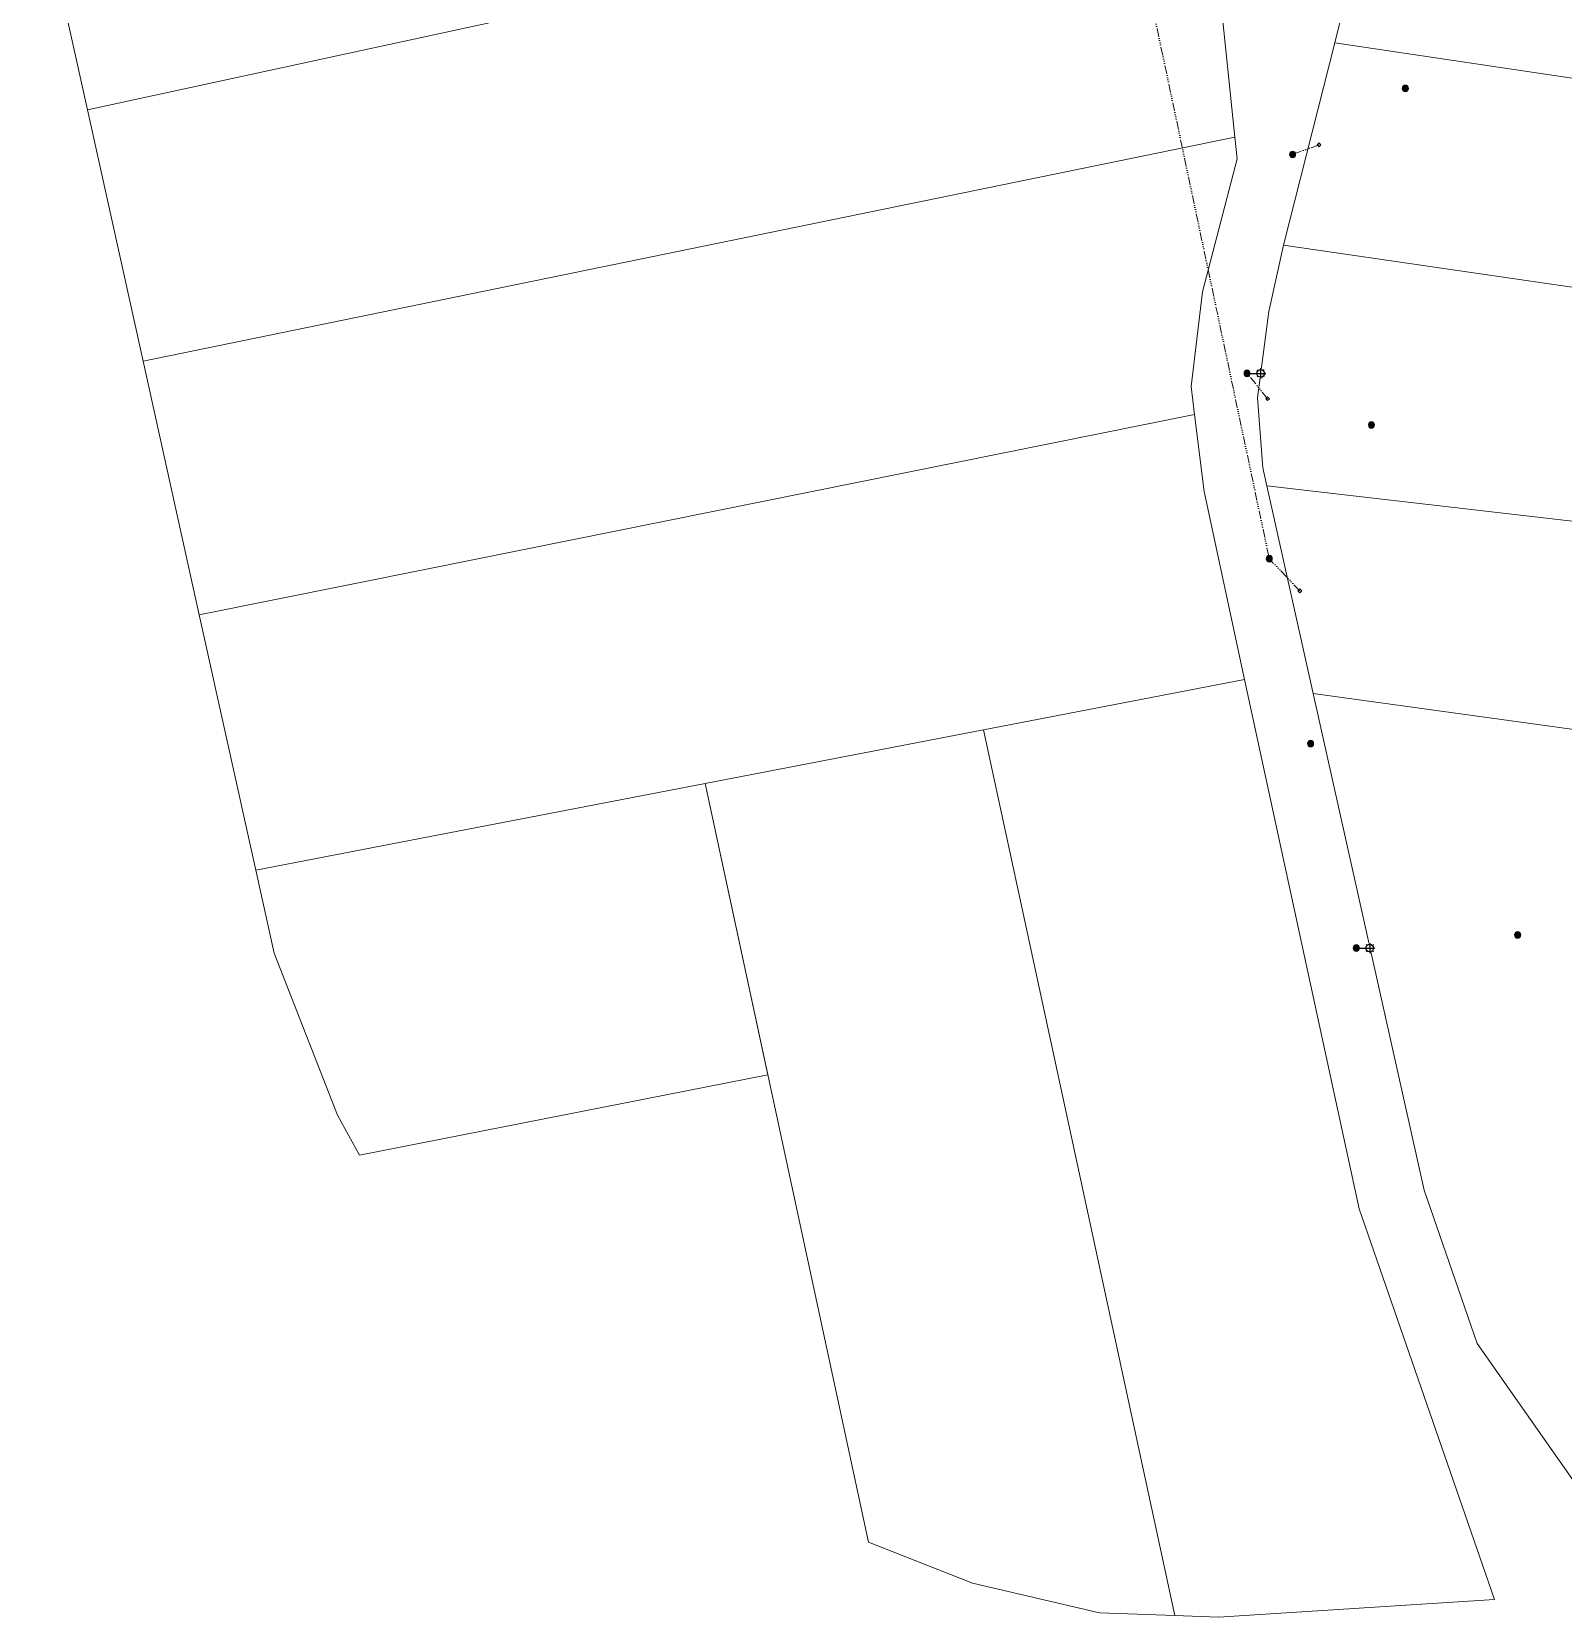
# Model space of a CAD drawing. Header units: metres. Extents: x 302924 to 306036, y 6267404 to 6269261.
# Drawn here: x 303066.4 to 303518.9, y 6267851.8 to 6268320.3 of the extents above; entities that cross this region are included whole.
import ezdxf
from ezdxf.enums import TextEntityAlignment as Align

# ---------------------------------------------------------------- set-up
doc = ezdxf.new("R2010")
doc.units = ezdxf.units.M
doc.set_wipeout_variables(frame=1)
doc.linetypes.add('DOT', pattern=[6.35, 0, -6.35])
doc.linetypes.add('PHANTOMX2', pattern=[5.6, 2.5, -0.5, 0.15, -0.5, 0.15, -0.5, 0.15, -0.5, 0.15, -0.5])
doc.layers.get('0').update_dxf_attribs({"color": 6})
doc.layers.add('Cadastre Land Parcels_SP_EXT', color=118, linetype='Continuous', lineweight=15)
doc.layers.add('Services_SP_EXT', color=42, linetype='PHANTOMX2', lineweight=20)
doc.layers.add('Equip_SP_SL_EXT', color=7, linetype='Continuous')
doc.layers.add('SupportsOH_SP_TR_HV_LV_SL_EXT', color=7, linetype='Continuous')
doc.styles.add('POLE_LABEL', font='arial.ttf', dxfattribs={"height": 2})
doc.styles.add('SL_LABEL', font='arial.ttf', dxfattribs={"height": 2})
doc.styles.get("Standard").update_dxf_attribs({"font": 'arial.ttf'})

# ---------------------------------------------------------------- blocks, each defined once
blk = doc.blocks.new('POLE_EXT')
blk.add_hatch(color=256).paths.add_polyline_path([(-0.9, 0, 1), (0.9, 0, 1)])
blk.add_lwpolyline([(-0.9, 0, 1), (0.9, 0, 1)], format="xyb", close=True)
at = {"flags": 8}
blk.add_attdef('pNumber', text='', height=1.8, dxfattribs=at).set_placement((2.5, 2.5), align=Align.MIDDLE_CENTER)
at = {"style": 'POLE_LABEL', "flags": 9}
for tag, p in [('STRUCTURE_PLANT_NUMBER', (1.35, 0.03)), ('STREET_CODE', (1.35, -0.2))]:
    blk.add_attdef(tag, text='', height=0.2, dxfattribs=at).set_placement(p, align=Align.MIDDLE_LEFT)
at = {"flags": 9}
for tag, p in [('OWNED_BY', (1.35, -0.4)), ('SPECIAL_USE', (1.35, -0.8)), ('STATE', (1.35, -1)), ('cLV', (1.35, -1.4)), ('hDepth', (1.35, -1.6)), ('hDia', (1.35, -1.8)), ('cHV', (1.35, -2)), ('cLinedev', (1.35, -3.4)), ('pExisting', (1.35, -3.8)), ('pFooting', (1.35, -4.4)), ('pNew', (1.35, -4.6)), ('PARENT', (1.35, -0.6)), ('USAGE', (1.35, -1.2)), ('LBRACKET', (1.35, -2.2)), ('LExisting', (1.35, -2.4)), ('LANTNUMBER', (1.35, -2.6)), ('LOther', (1.35, -2.8)), ('LRemove', (1.35, -3)), ('LEGEND', (1.35, -3.2)), ('LOCATION', (1.35, -3.6)), ('PFNUMBER', (1.35, -4)), ('NEWPFNUMBER', (1.35, -4.2)), ('pRelocate', (1.35, -5)), ('pRemove', (1.35, -5.2)), ('pReplace', (1.35, -5.4)), ('pStay', (1.35, -5.6)), ('pType', (1.35, -5.8)), ('cspan', (1.35, -6)), ('STREETNAME', (1.35, -6.2)), ('SUBURB', (1.35, -6.4)), ('OPERATED_BY', (1.36, -7.01)), ('NOTES', (1.35, -6.6)), ('MAINTAINED_BY', (1.36, -6.81))]:
    blk.add_attdef(tag, text='', height=0.2, dxfattribs=at).set_placement(p, align=Align.MIDDLE_LEFT)
at = {"flags": 1}
blk.add_attdef('Z', (1.35, -7.33), '', height=0.2, dxfattribs=at)
blk = doc.blocks.new('SL_LANTERN_EXT')
at = {"style": 'SL_LABEL', "flags": 9}
blk.add_attdef('STREET_CODE', text='', height=0.001, rotation=270, dxfattribs=at).set_placement((0, 0), align=Align.MIDDLE_LEFT)
at = {"flags": 9}
for tag in ['CONSTRUCTED_VOLTAGE', 'CONTROL_TYPE', 'LANTERN_PURPOSE', 'LANTERN_TYPE', 'NO_PHASES', 'OPERATING_VOLTAGE', 'ORIENTATION', 'OWNED_BY', 'STATE', 'USAGE', 'CEXIST', 'CNEW', 'CNUMBER', 'CREMOVE', 'CREPLACE', 'LKINGHEIGHT', 'LBRACKET', 'LBRACKETVOCAB', 'LCATEGORY', 'LCHARGE1', 'LCHARGE1PERCENT', 'LCHARGE2', 'LCHARGE2PERCENT', 'LCHARGE3', 'LCHARGE3PERCENT', 'LEXIST', 'LLAMP', 'LLAMPVOCAB', 'LMAST', 'LMASTVOCAB', 'LNEW', 'LANTNUMBER', 'LOUTREACH', 'LOUTREACHVOCAB', 'LRATECODE', 'LREMOVE', 'LREPLACE', 'LTYPE', 'LTYPEVOCAB', 'LEGEND', 'SUBURB', 'STREETNAME', 'LOCATION', 'NOTES', 'MAINTAINED_BY']:
    blk.add_attdef(tag, text='', height=0.01, rotation=270, dxfattribs=at).set_placement((-0.01, 0), align=Align.MIDDLE_LEFT)
for tag, height, flags in [('OPERATED_BY', 0.01, 9), ('Z', 0.001, 1)]:
    blk.add_attdef(tag, (-0.01, 0), '', height=height, rotation=270, dxfattribs=dict(flags=flags))
at = {"linetype": 'DOT'}
blk.add_wipeout([(2.5, 0), (2.93, 1.06), (3.99, 1.5), (5.06, 1.06), (5.5, 0), (5.06, -1.06), (3.99, -1.5), (2.93, -1.06)], dxfattribs=at)
for p, q in [((-0.01, 0), (2.87, 0)), ((2.93, 1.06), (3.2, 0.8)), ((3.99, 1.5), (3.99, -1.5)), ((3.99, 1.5), (3.99, 1.12)), ((5.06, 1.06), (4.79, 0.8)), ((2.5, 0), (5.5, 0)), ((2.93, -1.06), (3.2, -0.8)), ((3.99, -1.13), (3.99, -1.5)), ((5.06, -1.06), (4.79, -0.8)), ((5.12, 0), (5.5, 0))]:
    blk.add_line(p, q)
at = {"linetype": 'DOT', "flags": 128}
blk.add_lwpolyline([(2.5, 0), (2.93, 1.06), (3.99, 1.5), (5.06, 1.06), (5.5, 0), (5.06, -1.06), (3.99, -1.5), (2.93, -1.06), (2.5, 0)], close=True, dxfattribs=at)
blk.add_circle((3.99, 0), 1.12)
at = {"flags": 8}
blk.add_attdef('LNUMBER', text='', height=1, dxfattribs=at).set_placement((7, -1), align=Align.MIDDLE_LEFT)
blk = doc.blocks.new('CCP_EXT')
blk.add_lwpolyline([(-0.57, 0), (0, 0.57), (0.57, 0), (0, -0.57), (-0.57, 0)])
at = {"flags": 9}
for tag in ['CCP_TYPE', 'CONSTRUCTED_VOLTAGE', 'NO_PHASES', 'OPERATING_VOLTAGE', 'ORIENTATION', 'OWNED_BY', 'USAGE', 'LEGEND', 'LIFE_SUPPORT', 'STATE', 'NOTES']:
    blk.add_attdef(tag, text='', height=0.01, dxfattribs=at).set_placement((0, 0), align=Align.MIDDLE_LEFT)
at = {"flags": 1}
blk.add_attdef('Z', (0, 0), '', height=0.01, dxfattribs=at)

msp = doc.modelspace()

# ---------------------------------------------------------------- linework, layer by layer
at = {"layer": 'Cadastre Land Parcels_SP_EXT', "linetype": 'Continuous'}
for points in [[(303390.403, 6268363.819), (303377.485, 6268376.556), (303302.262, 6268410.916), (303289.433, 6268418.745), (303177.718, 6268395.013), (303066.422, 6268371.37), (303082.856, 6268297.189), (303179.302, 6268318.085), (303390.403, 6268363.819)], [(303785.2542, 6268280.1743), (303788.5982, 6268303.548), (303792.8186, 6268330.9119), (303496.2413, 6268374.532), (303454.9258, 6268331.4228), (303451.3313, 6268316.9569), (303783.3208, 6268267.5715), (303785.2542, 6268280.1743)], [(303421.86, 6268289.162), (303416.796, 6268337.741), (303390.403, 6268363.819), (303179.302, 6268318.085), (303082.856, 6268297.189), (303099.334, 6268222.936), (303180.916, 6268239.689), (303421.86, 6268289.162)], [(303783.321, 6268267.572), (303451.331, 6268316.957), (303436.251, 6268257.189), (303775.132, 6268207.876), (303776.723, 6268219.212), (303783.321, 6268267.572)], [(303115.921, 6268148.007), (303182.528, 6268161.412), (303409.931, 6268207.173), (303408.949, 6268215.408), (303412.304, 6268243.433), (303422.55, 6268282.759), (303421.86, 6268289.162), (303180.916, 6268239.689), (303099.334, 6268222.936), (303115.921, 6268148.007)], [(303775.132, 6268207.876), (303436.251, 6268257.189), (303431.917, 6268237.614), (303428.526, 6268212.065), (303430.106, 6268191.432), (303431.3, 6268186.07), (303766.66, 6268147.261), (303767.689, 6268153.695), (303775.132, 6268207.876)], [(303424.723, 6268128.892), (303412.732, 6268184.452), (303409.931, 6268207.173), (303182.528, 6268161.412), (303115.921, 6268148.007), (303132.611, 6268072.614), (303184.151, 6268082.538), (303265.398, 6268098.183), (303347.546, 6268114.035), (303424.723, 6268128.892)], [(303766.66, 6268147.261), (303431.3, 6268186.07), (303444.991, 6268124.754), (303587.671, 6268105.095), (303673.052, 6268093.282), (303757.356, 6268081.612), (303766.66, 6268147.261)], [(303498.552, 6267857.153), (303458.6, 6267972.566), (303424.723, 6268128.892), (303347.546, 6268114.035), (303404.153, 6267852.34), (303417.03, 6267851.849), (303498.552, 6267857.153)], [(303587.671, 6268105.095), (303444.991, 6268124.754), (303477.752, 6267978.071), (303493.456, 6267932.751), (303527.854, 6267883.599), (303559.142, 6267864.645), (303587.671, 6268105.095)], [(303347.546, 6268114.035), (303265.398, 6268098.183), (303313.591, 6267874.053), (303344.334, 6267861.965), (303381.901, 6267853.188), (303404.153, 6267852.34), (303347.546, 6268114.035)], [(303283.9019, 6268012.1303), (303265.3981, 6268098.1826), (303184.1513, 6268082.5384), (303132.6108, 6268072.6141), (303138.081, 6268048.0162), (303156.7049, 6268000.1919), (303163.2755, 6267988.3578), (303283.9019, 6268012.1303)]]:
    msp.add_lwpolyline(points, close=True, dxfattribs=at)
at = {"layer": 'Services_SP_EXT'}
for points in [[(303446.7072, 6268286.8575), (303438.887, 6268283.999)], [(303441.0071, 6268155.0799), (303432.003, 6268164.568)]]:
    msp.add_lwpolyline(points, dxfattribs=at)

# ---------------------------------------------------------------- block references
for p in [(303446.7072, 6268286.8576), (303431.5128, 6268211.8522), (303441.0071, 6268155.0798)]:
    msp.add_blockref('CCP_EXT', p, dxfattribs=at)
at = {"layer": 'SupportsOH_SP_TR_HV_LV_SL_EXT'}
for p in [(303472.203, 6268303.515), (303438.887, 6268283.999), (303425.453, 6268219.335), (303462.199, 6268204.114), (303432.003, 6268164.568), (303444.2, 6268109.9529), (303505.3912, 6268053.4296), (303457.6937, 6268049.5339)]:
    msp.add_blockref('POLE_EXT', p, dxfattribs=at)

# ---------------------------------------------------------------- next in the draw order: block references
at = {"layer": 'Equip_SP_SL_EXT'}
for p in [(303425.453, 6268219.335), (303457.6937, 6268049.5338)]:
    msp.add_blockref('SL_LANTERN_EXT', p, dxfattribs=at)

# ---------------------------------------------------------------- next in the draw order: linework, layer by layer
at = {"layer": 'Services_SP_EXT'}
for points in [[(303357.1219, 6268518.4445), (303432.1828, 6268163.763)], [(303431.5128, 6268211.8522), (303425.453, 6268219.335)]]:
    msp.add_lwpolyline(points, dxfattribs=at)

doc.saveas('drawing.dxf')
